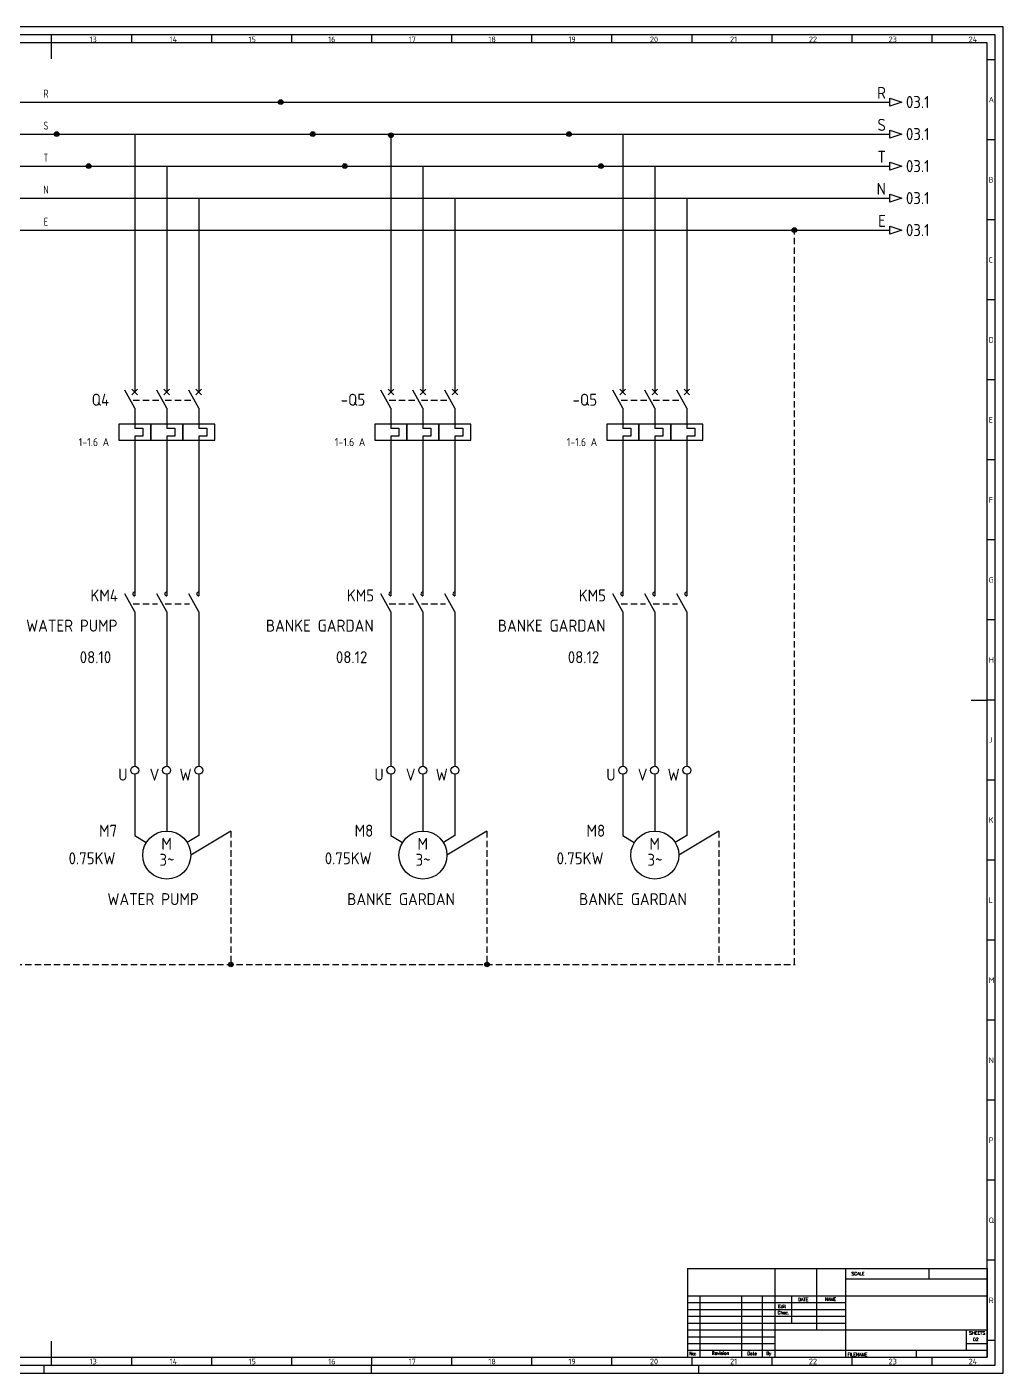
# Model space of a CAD drawing. Header units: millimetres. Extents: x 25 to 1214, y 218 to 1059.
# Drawn here: x 604 to 1214, y 218 to 1059 of the extents above; entities that cross this region are included whole.
import ezdxf
from ezdxf.enums import TextEntityAlignment as Align

# ---------------------------------------------------------------- set-up
doc = ezdxf.new("R2010")
doc.units = ezdxf.units.MM
doc.header["$LTSCALE"] = 8
doc.linetypes.add('DASHED', pattern=[0.75, 0.5, -0.25])
for name, color, linetype in [('025', 1, 'Continuous'), ('035', 5, 'Continuous'), ('07', 7, 'Continuous'), ('DESC', 1, 'Continuous'), ('DESCCHILD', 20, 'Continuous'), ('LINK', 9, 'DASHED'), ('MISC', 2, 'Continuous'), ('RED_1.5mm^2', 1, 'Continuous'), ('RED_2.5mm^2', 1, 'Continuous'), ('SYMS', 7, 'Continuous'), ('TAGS', 51, 'Continuous'), ('TERMS', 4, 'Continuous'), ('WIRENO', 70, 'Continuous'), ('WIREREF', 61, 'Continuous'), ('XREF', 7, 'Continuous'), ('XREFCHILD', 134, 'Continuous')]:
    doc.layers.add(name, color=color, linetype=linetype)
doc.styles.add('ISO Proportional', font='isocp.shx')
doc.styles.add('WD', font='romans.shx')
doc.styles.add('WD_IEC', font='isocp2.shx', dxfattribs={"width": 0.9, "height": 4})

# ---------------------------------------------------------------- blocks, each defined once
blk = doc.blocks.new('IEC_border_a0')
at = {"layer": '035', "color": 0}
for p, q in [((1189, 841), (0, 841)), ((594.5, 836), (594.5, 831)), ((644.5, 836), (644.5, 831)), ((694.5, 836), (694.5, 831)), ((744.5, 836), (744.5, 831)), ((794.5, 836), (794.5, 831)), ((844.5, 836), (844.5, 831)), ((894.5, 836), (894.5, 831)), ((944.5, 836), (944.5, 831)), ((994.5, 836), (994.5, 831)), ((1044.5, 836), (1044.5, 831)), ((1094.5, 836), (1094.5, 831)), ((1144.5, 836), (1144.5, 831)), ((1189, 0), (1189, 841)), ((1183.97, 820.54), (1178.98, 820.54)), ((1183.97, 770.54), (1178.98, 770.54)), ((1183.97, 720.54), (1178.98, 720.54)), ((1183.97, 670.54), (1178.98, 670.54)), ((1183.97, 620.54), (1178.98, 620.54)), ((1183.98, 570.5), (1179, 570.5)), ((1183.98, 520.5), (1178.98, 520.5)), ((1183.98, 470.5), (1179, 470.5)), ((1183.98, 420.5), (1179, 420.5)), ((1183.98, 420.5), (1179, 420.5)), ((1183.98, 370.5), (1179, 370.5)), ((1183.98, 320.5), (1179, 320.5)), ((1184, 270.46), (1179.02, 270.46)), ((1184, 270.46), (1179.02, 270.46)), ((1184, 220.46), (1179.02, 220.46)), ((1184, 170.46), (1179.02, 170.46)), ((1184, 120.46), (1179.02, 120.46)), ((1184, 70.46), (1179.02, 70.46)), ((1184.02, 20.42), (1179.03, 20.42)), ((594.5, 10), (594.5, 5)), ((644.5, 10), (644.5, 5)), ((694.5, 10), (694.5, 5)), ((744.5, 10), (744.5, 5)), ((744.5, 10), (744.5, 5)), ((794.5, 10), (794.5, 5)), ((844.5, 10), (844.5, 5)), ((894.5, 10), (894.5, 5)), ((944.5, 10), (944.5, 5)), ((994.5, 10), (994.5, 5)), ((1044.5, 10), (1044.5, 5)), ((1094.5, 10), (1094.5, 5)), ((1144.5, 10), (1144.5, 5)), ((0, 0), (1189, 0)), ((590, 0), (590, 5)), ((794.5, 0), (794.5, 5)), ((999, 0), (999, 5))]:
    blk.add_line(p, q, dxfattribs=at)
blk.add_lwpolyline([(10, 10), (1179, 10), (1179, 831), (10, 831)], close=True, dxfattribs=at)
at = {"layer": '07', "color": 0}
for p, q in [((594.5, 831), (594.5, 821)), ((1169, 420.5), (1179, 420.5)), ((594.5, 20), (594.5, 10))]:
    blk.add_line(p, q, dxfattribs=at)
blk.add_lwpolyline([(5, 5), (1184, 5), (1184, 836), (5, 836)], close=True, dxfattribs=at)
at = {"layer": '035', "color": 0, "style": 'ISO Proportional'}
for s, p in [('13', (618.42, 831.5)), ('14', (668.46, 831.5)), ('15', (717.72, 831.5)), ('16', (767.49, 831.5)), ('17', (817.72, 831.5)), ('18', (867.49, 831.5)), ('19', (917.49, 831.5)), ('20', (968.42, 831.5)), ('21', (1018.46, 831.5)), ('22', (1067.72, 831.5)), ('23', (1117.49, 831.5)), ('24', (1167.49, 831.5)), ('A', (1179.98, 793.79)), ('B', (1179.98, 743.79)), ('C', (1179.98, 693.79)), ('D', (1179.98, 643.79)), ('E', (1180, 593.75)), ('F', (1180, 543.75)), ('G', (1180, 493.75)), ('H', (1180, 443.75)), ('J', (1180, 393.75)), ('K', (1180, 343.75)), ('L', (1180.02, 293.72)), ('M', (1180.02, 243.72)), ('N', (1180.02, 193.72)), ('P', (1180.02, 143.72)), ('Q', (1180.02, 93.72)), ('R', (1180.03, 43.68)), ('13', (618.42, 5.5)), ('14', (668.46, 5.5)), ('15', (717.72, 5.5)), ('16', (767.49, 5.5)), ('17', (817.72, 5.5)), ('18', (867.49, 5.5)), ('19', (917.49, 5.5)), ('20', (968.42, 5.5)), ('21', (1018.46, 5.5)), ('22', (1067.72, 5.5)), ('23', (1117.49, 5.5)), ('24', (1167.49, 5.5))]:
    blk.add_text(s, height=3.5, dxfattribs=at).set_placement(p)
blk = doc.blocks.new('IEC_tblock_a0')
at = {"layer": '035'}
for p, q in [((-106.6, 55.25), (-106.6, 17)), ((-36.4, 55.25), (-36.4, 48.88)), ((-88.4, 48.88), (0, 48.88)), ((-187.2, 34), (-88.4, 34)), ((-179.4, 38.25), (-179.4, 0)), ((-153.4, 38.25), (-153.4, 0)), ((-140.4, 38.25), (-140.4, 0)), ((-122.2, 38.25), (-122.2, 21.25)), ((-187.2, 29.75), (-88.4, 29.75)), ((-187.2, 25.5), (-88.4, 25.5)), ((-187.2, 21.25), (-88.4, 21.25)), ((-187.2, 17), (-132.6, 17)), ((-187.2, 12.75), (-132.6, 12.75)), ((-187.2, 8.5), (-132.6, 8.5)), ((-13, 8.5), (0, 8.5)), ((-187.2, 4.25), (0, 4.25)), ((-44.2, 4.25), (-44.2, 0))]:
    blk.add_line(p, q, dxfattribs=at)
at = {"layer": '07'}
for p, q in [((-187.2, 55.25), (0, 55.25)), ((-187.2, 55.25), (-187.2, 0)), ((-132.6, 55.25), (-132.6, 0)), ((-88.4, 55.25), (-88.4, 0)), ((0, 55.25), (0, 0)), ((-187.2, 38.25), (0, 38.25)), ((-132.6, 17), (0, 17)), ((-13, 17), (-13, 4.25)), ((-187.2, 0), (0, 0))]:
    blk.add_line(p, q, dxfattribs=at)
at = {"style": 'WD'}
for tag, p in [('SCALE', (-69.88, 51.07)), ('SH', (-8.74, 10.06)), ('FILENAME', (-68.15, 0.8))]:
    blk.add_attdef(tag, p, '', height=2, dxfattribs=at)
for tag, height, p in [('PROJDESC', 5, (-45.9, 29.2)), ('CKDATE', 2, (-114.85, 26.58)), ('EDDATE', 2, (-114.97, 30.8)), ('CKBY', 2, (-97.88, 26.3)), ('EDBY', 2, (-98.02, 30.86)), ('DWGDESC', 5, (-44.85, 19.72)), ('DWGNO', 3.5, (-48.54, 9.46))]:
    blk.add_attdef(tag, text='', height=height, dxfattribs=at).set_placement(p, align=Align.CENTER)
at = {"style": 'WD', "flags": 1}
blk.add_attdef('WD_TB', (-120.95, 11.91), '', height=2, dxfattribs=at)
at = {"layer": '025', "style": 'WD'}
for s, p in [('SCALE', (-80.57, 51.13)), ('NAME', (-97.74, 35.14)), ('No:', (-183.81, 1.19)), ('Revision', (-166.53, 1.47)), ('Date', (-146.79, 1.28)), ('By', (-136.33, 1.37))]:
    blk.add_text(s, height=2, dxfattribs=at).set_placement(p, align=Align.CENTER)
for s, p in [('DATE', (-118, 35)), ('Chec.', (-130.82, 26.72)), ('Edit', (-130.55, 30.72)), ('SHEETS', (-11.17, 14.05)), ('FILENAME', (-87.18, 0.61))]:
    blk.add_text(s, height=2, dxfattribs=at).set_placement(p)
blk = doc.blocks.new('WDDOT')
for radius in [0.72, 0.449, 0.223]:
    blk.add_circle((0, 0), radius)
blk = doc.blocks.new('VCB11TH')
for p, q in [((0, 7.5), (0, 2.5)), ((0, -2.5), (-3.12, 3.12)), ((-0.88, 3.38), (0.88, 1.62)), ((-0.88, 1.62), (0.88, 3.38)), ((0, -2.5), (0, -8.75)), ((0, -8.75), (2.5, -8.75)), ((0, -11.25), (0, -12.5)), ((2.5, -11.25), (0, -11.25)), ((0, -12.5), (0, -17.5)), ((2.5, -8.75), (2.5, -11.25))]:
    blk.add_line(p, q)
blk.add_lwpolyline([(-5, -7.5), (-5, -12.5), (5, -12.5), (5, -7.5)], close=True)
at = {"style": 'WD_IEC'}
for tag, p in [('INST', (-8, 5.25)), ('LOC', (-8, 1.75)), ('TAG1', (-8, -1.75)), ('RATING1', (-8, -6.35)), ('DESC1', (-8, -14.35)), ('DESC2', (-8, -17.85)), ('DESC3', (-8, -21.35))]:
    blk.add_attdef(tag, text='', height=2.5, dxfattribs=at).set_placement(p, align=Align.RIGHT)
blk.add_attdef('TERM01', text='', height=2, rotation=90, dxfattribs=at).set_placement((-1, 7.5), align=Align.RIGHT)
at = {"style": 'WD_IEC', "flags": 1}
for tag, p, height in [('X2TERM01', (0, 7.5), 0.32), ('MFG', (2.75, 6.5), 1.5), ('CAT', (2.75, 4), 1.5), ('X4LINK', (-2, 0), 0.32), ('X1LINK', (-0.5, 0), 0.32), ('COMMON', (-3.75, -8.75), 1), ('ASSYCODE', (1, -14), 1), ('FAMILY', (1, -15.5), 1), ('CATDESC', (1, -17), 1), ('X8TERM02', (0, -17.5), 0.32)]:
    blk.add_attdef(tag, p, '', height=height, dxfattribs=at)
at = {"lineweight": 15, "style": 'WD_IEC'}
blk.add_attdef('XREF', text='', height=2.5, dxfattribs=at).set_placement((-8, -10.35), align=Align.RIGHT)
at = {"style": 'WD_IEC'}
blk.add_attdef('TERM02', (-1, -17.5), '', height=2, rotation=90, dxfattribs=at)
blk = doc.blocks.new('VCB21TH')
for p, q in [((0, 7.5), (0, 2.5)), ((0, -2.5), (-3.12, 3.12)), ((-0.88, 3.38), (0.88, 1.62)), ((-0.88, 1.62), (0.88, 3.38)), ((0, -2.5), (0, -8.75)), ((0, -8.75), (2.5, -8.75)), ((0, -11.25), (0, -12.5)), ((2.5, -11.25), (0, -11.25)), ((0, -12.5), (0, -17.5)), ((2.5, -8.75), (2.5, -11.25))]:
    blk.add_line(p, q)
blk.add_lwpolyline([(-5, -7.5), (-5, -12.5), (5, -12.5), (5, -7.5)], close=True)
at = {"style": 'WD_IEC'}
for tag, p in [('INST', (-8, 5.25)), ('LOC', (-8, 1.75)), ('TAG2', (-8, -1.75)), ('DESC1', (-8, -14.35)), ('DESC2', (-8, -17.85)), ('DESC3', (-8, -21.35))]:
    blk.add_attdef(tag, text='', height=2.5, dxfattribs=at).set_placement(p, align=Align.RIGHT)
blk.add_attdef('TERM01', text='', height=2, rotation=90, dxfattribs=at).set_placement((-1, 7.5), align=Align.RIGHT)
at = {"style": 'WD_IEC', "flags": 1}
for tag, p, height in [('X2TERM01', (0, 7.5), 0.32), ('X4LINK', (-2, 0), 0.32), ('X1LINK', (-0.5, 0), 0.32), ('CONTACT', (-5, -7.5), 1), ('FAMILY', (1, -15.5), 1), ('X8TERM02', (0, -17.5), 0.32)]:
    blk.add_attdef(tag, p, '', height=height, dxfattribs=at)
blk.add_attdef('RATING1', text='', height=2.5, dxfattribs=at).set_placement((-8, -6.35), align=Align.RIGHT)
at = {"lineweight": 15, "style": 'WD_IEC'}
blk.add_attdef('XREF', text='', height=2.5, dxfattribs=at).set_placement((-8, -10.35), align=Align.RIGHT)
at = {"style": 'WD_IEC'}
blk.add_attdef('TERM02', (-1, -17.5), '', height=2, rotation=90, dxfattribs=at)
blk = doc.blocks.new('VMO14')
blk.add_line((20, 7.5), (7.5, 0))
blk.add_circle((0, 0), 7.5)
at = {"style": 'WD_IEC'}
for tag, p in [('INST', (-15.5, 12.75)), ('LOC', (-15.5, 9.25)), ('TAG1', (-15.5, 5.75)), ('DESC2', (-15.5, -2)), ('DESC1', (-15.5, 1.5)), ('DESC3', (-15.5, -5.5)), ('RATING1', (-15.5, -9)), ('RATING2', (-15.5, -12.5)), ('RATING3', (-15.5, -16))]:
    blk.add_attdef(tag, text='', height=2.5, dxfattribs=at).set_placement(p, align=Align.RIGHT)
blk.add_attdef('TERM02', (-0.81, 7.4), '', height=2, rotation=90, dxfattribs=at)
for tag, p in [('TERM04', (19, 10)), ('TERM01', (-7.47, 4.61)), ('TERM03', (9.66, 4.61))]:
    blk.add_attdef(tag, text='', height=2, rotation=90, dxfattribs=at).set_placement(p, align=Align.RIGHT)
at = {"style": 'WD_IEC', "flags": 1}
for tag, p, height in [('MFG', (22.75, 9), 1.5), ('X0TERM01', (-6.4, 3.9), 0.32), ('X2TERM02', (0, 7.5), 0.32), ('X0TERM03', (6.4, 3.9), 0.32), ('X2TERM04', (20, 7.5), 0.32), ('CAT', (22.75, 6.5), 1.5), ('X4LINK', (-7.5, 0), 0.32), ('X1LINK', (7.5, 0), 0.32), ('ASSYCODE', (1, -9), 1), ('FAMILY', (1, -10.5), 1), ('CATDESC', (1, -12), 1)]:
    blk.add_attdef(tag, p, '', height=height, dxfattribs=at)
at = {"style": 'WD_IEC'}
for tag, p in [('M', (-0.06, 1.67)), ('3~', (0.05, -3.33))]:
    blk.add_attdef(tag, text='', height=2.5, dxfattribs=at).set_placement(p, align=Align.CENTER)
at = {"lineweight": 15, "style": 'WD_IEC'}
blk.add_attdef('XREF', text='', height=2.5, dxfattribs=at).set_placement((-15.5, -19.5), align=Align.RIGHT)
blk = doc.blocks.new('VT0002')
blk.add_circle((0, 0), 1.25)
at = {"style": 'WD_IEC'}
for tag, p in [('INST', (-2.25, 6.5)), ('LOC', (-2.25, 3.5)), ('DESC1', (-2.25, -6.25)), ('DESC2', (-2.25, -9.25)), ('DESC3', (-2.25, -12.25))]:
    blk.add_attdef(tag, text='', height=2.5, dxfattribs=at).set_placement(p, align=Align.RIGHT)
at = {"style": 'WD_IEC', "flags": 1}
for tag, p, height in [('ASSYCODE', (2.75, 10.75), 1), ('CATDESC', (2.75, 9.25), 1), ('MFG', (2.75, 7.25), 1.5), ('CAT', (2.75, 4.75), 1.5), ('X4PIN01', (-1.25, 1), 0.25), ('X4TERM01', (-1.25, 0), 0.25), ('X4TERMDESC01', (-1.25, 0.5), 0.4), ('STRIPSEQ', (0, 0), 0.025), ('X2PIN01', (0, 2.25), 0.25), ('X2TERM01', (0, 1.25), 0.25), ('X8PIN01', (0, -0.25), 0.25), ('X2TERMDESC01', (0, 1.75), 0.4), ('X1PIN01', (1.25, 1), 0.25), ('X1TERM01', (1.25, 0), 0.25), ('X1TERMDESC01', (1.25, 0.5), 0.4), ('LINKTERM', (0, -0.04), 0.025), ('X8TERM01', (0, -1.25), 0.25), ('X8TERMDESC01', (0, -0.75), 0.4)]:
    blk.add_attdef(tag, p, '', height=height, dxfattribs=at)
at = {"style": 'WD_IEC', "flags": 8}
for tag, height, p in [('TAGSTRIP', 2.5, (-2.25, 0.5)), ('TERM01', 2, (-2.25, -3.25))]:
    blk.add_attdef(tag, text='', height=height, dxfattribs=at).set_placement(p, align=Align.RIGHT)
blk = doc.blocks.new('WD_WNH')
at = {"linetype": 'Continuous', "style": 'WD_IEC', "width": 0.8}
blk.add_attdef('WIRENO', text='', height=2.5, dxfattribs=at).set_placement((0, 0.75), align=Align.CENTER)
at = {"style": 'WD_IEC', "flags": 1}
for tag, p in [('W08USER', (0, 0.375)), ('W04USER', (0, 0.875)), ('W05USER', (0, 0.75)), ('W09USER', (0, 0.25)), ('W03USER', (0, 1)), ('W06USER', (0, 0.625)), ('W07USER', (0, 0.5)), ('W02USER', (0, 1.125)), ('W01USER', (0, 1.25)), ('W10USER', (0, 0.125))]:
    blk.add_attdef(tag, text='', height=0.08, dxfattribs=at).set_placement(p, align=Align.CENTER)
blk = doc.blocks.new('VMS21P')
for p, q in [((0, 7.5), (0, 2.5)), ((0, -2.5), (-3.12, 3.12)), ((0, -2.5), (0, -7.5))]:
    blk.add_line(p, q)
blk.add_arc((0, 3.12), 0.625, 90, 270)
at = {"style": 'WD_IEC'}
for tag, p in [('INST', (-5.25, 6.75)), ('LOC', (-5.25, 3.75)), ('TAG2', (-5.25, 0.75)), ('XREF', (-5.25, -3.75)), ('DESC2', (-5.25, -9.75)), ('DESC1', (-5.25, -6.75)), ('DESC3', (-5.25, -12.75))]:
    blk.add_attdef(tag, text='', height=2.5, dxfattribs=at).set_placement(p, align=Align.RIGHT)
blk.add_attdef('TERM01', text='', height=2, rotation=90, dxfattribs=at).set_placement((-1, 7.5), align=Align.RIGHT)
at = {"style": 'WD_IEC', "flags": 1}
for tag, p, height in [('X2TERM01', (0, 7.5), 0.32), ('X4LINK', (-2.91, 0), 0.32), ('X1LINK', (-0.5, 0), 0.32), ('CONTACT', (4, -3.5), 1), ('FAMILY', (4, -5), 1), ('X8TERM02', (0, -7.5), 0.32)]:
    blk.add_attdef(tag, p, '', height=height, dxfattribs=at)
at = {"style": 'WD_IEC'}
blk.add_attdef('TERM02', (-1, -7.5), '', height=2, rotation=90, dxfattribs=at)
blk = doc.blocks.new('HA1S1')
blk.add_lwpolyline([(0, 1.25), (3.75, 0), (0, -1.25)], close=True)
at = {"style": 'WD_IEC'}
for tag, height, flags, p in [('WIRENO', 2.5, 8, (-1.25, 1)), ('SIGCODE', 1, 1, (5, 1.8))]:
    blk.add_attdef(tag, text='', height=height, dxfattribs=dict(at, flags=flags)).set_placement(p, align=Align.RIGHT)
at = {"style": 'WD_IEC', "flags": 1}
blk.add_attdef('X4TERM01', (0, 0), '', height=0.32, dxfattribs=at)
at = {"style": 'WD_IEC'}
blk.add_attdef('XREF', text='', height=2.5, dxfattribs=at).set_placement((5, 0), align=Align.MIDDLE_LEFT)
blk.add_attdef('DESC1', text='', height=2.5, dxfattribs=at).set_placement((-1.25, -1), align=Align.TOP_RIGHT)

msp = doc.modelspace()

# ---------------------------------------------------------------- linework, layer by layer
at = {"layer": 'LINK', "color": 0}
for points in [[(670.65, 825.85), (687.65, 825.85)], [(690.65, 825.85), (707.65, 825.85)], [(830.65, 825.85), (847.65, 825.85)], [(850.65, 825.85), (867.65, 825.85)], [(975.49, 825.85), (992.49, 825.85)], [(995.49, 825.85), (1012.49, 825.85)], [(670.65, 698.55), (685.82, 698.55)], [(690.65, 698.55), (705.82, 698.55)], [(830.65, 698.55), (845.82, 698.55)], [(850.65, 698.55), (865.82, 698.55)], [(975.49, 698.55), (990.67, 698.55)], [(995.49, 698.55), (1010.67, 698.55)]]:
    msp.add_lwpolyline(points, dxfattribs=at)
at = {"layer": 'RED_1.5mm^2', "color": 0}
msp.add_line((88.8, 932.07), (1143.34, 932.07), dxfattribs=at)
at = {"layer": 'RED_2.5mm^2', "color": 0}
for p, q in [((88.8, 1012.07), (1143.34, 1012.07)), ((88.8, 992.07), (1143.34, 992.07)), ((671.65, 991.33), (671.65, 840.85)), ((831.65, 991.33), (831.65, 840.85)), ((976.49, 991.33), (976.49, 840.85)), ((88.8, 972.07), (1143.34, 972.07)), ((691.65, 971.33), (691.65, 840.85)), ((851.65, 971.33), (851.65, 840.85)), ((996.49, 971.33), (996.49, 840.85)), ((88.8, 952.07), (1143.34, 952.07)), ((711.65, 951.33), (711.65, 840.85)), ((871.65, 951.33), (871.65, 840.85)), ((1016.49, 951.33), (1016.49, 840.85)), ((671.65, 790.85), (671.65, 713.55)), ((691.65, 790.85), (691.65, 713.55)), ((711.65, 790.85), (711.65, 713.55)), ((831.65, 790.85), (831.65, 713.55)), ((851.65, 790.85), (851.65, 713.55)), ((871.65, 790.85), (871.65, 713.55)), ((976.49, 790.85), (976.49, 713.55)), ((996.49, 790.85), (996.49, 713.55)), ((1016.49, 790.85), (1016.49, 713.55)), ((671.65, 683.55), (671.65, 597.11)), ((691.65, 683.55), (691.65, 597.11)), ((711.65, 683.55), (711.65, 597.11)), ((831.65, 683.55), (831.65, 597.11)), ((851.65, 683.55), (851.65, 597.11)), ((871.65, 683.55), (871.65, 597.11)), ((976.49, 683.55), (976.49, 597.11)), ((996.49, 683.55), (996.49, 597.11)), ((1016.49, 683.55), (1016.49, 597.11)), ((671.65, 592.11), (671.65, 553.79)), ((691.65, 592.11), (691.65, 556.6)), ((711.65, 592.11), (711.65, 553.79)), ((831.65, 592.11), (831.65, 553.79)), ((851.65, 592.11), (851.65, 556.6)), ((871.65, 592.11), (871.65, 553.79)), ((976.49, 592.11), (976.49, 553.79)), ((996.49, 592.11), (996.49, 556.6)), ((1016.49, 592.11), (1016.49, 553.79)), ((671.65, 553.79), (678.84, 549.41)), ((711.65, 553.79), (704.45, 549.41)), ((831.65, 553.79), (838.84, 549.41)), ((871.65, 553.79), (864.45, 549.41)), ((976.49, 553.79), (983.69, 549.41)), ((1016.49, 553.79), (1009.3, 549.41))]:
    msp.add_line(p, q, dxfattribs=at)
at = {"layer": 'RED_2.5mm^2', "color": 0, "linetype": 'DASHED'}
for p, q in [((1083.69, 473.27), (1083.69, 932.07)), ((731.65, 556.6), (731.65, 473.27)), ((891.65, 556.6), (891.65, 473.27)), ((1036.49, 556.6), (1036.49, 473.27)), ((579.15, 473.27), (1084.25, 473.27))]:
    msp.add_line(p, q, dxfattribs=at)

# ---------------------------------------------------------------- block references
msp.add_blockref('IEC_border_a0', (25.01, 218))
ref = msp.add_blockref('IEC_tblock_a0', (1204.01, 228))
ref.add_attrib('SH', '02', (1195.27, 238.07), dxfattribs={"height": 2, "style": 'WD'})
at = {"layer": 'SYMS', "color": 0}
ref = msp.add_blockref('HA1S1', (1143.34, 1012.07), dxfattribs=dict(at, xscale=2, yscale=2, zscale=2))
ref.add_attrib('XREF', '03.1', dxfattribs={"layer": 'XREF', "height": 7.5, "style": 'WD_IEC'}).set_placement((1153.34, 1012.07), align=Align.MIDDLE_LEFT)
ref.add_attrib('WIRENO', 'R', dxfattribs={"layer": 'WIREREF', "height": 7.5, "style": 'WD_IEC', "flags": 8}).set_placement((1140.84, 1014.07), align=Align.RIGHT)
at = {"layer": 'SYMS', "color": 0, "xscale": 2, "yscale": 2, "zscale": 2}
for name, p in [('WDDOT', (762.84, 1012.07)), ('WDDOT', (622.84, 992.07)), ('WDDOT', (782.84, 992.07)), ('WDDOT', (831.65, 991.33)), ('WDDOT', (942.84, 992.07)), ('WDDOT', (642.84, 972.07)), ('WDDOT', (802.84, 972.07)), ('WDDOT', (962.84, 972.07)), ('WDDOT', (1083.69, 932.07)), ('VCB21TH', (691.65, 825.85)), ('VCB21TH', (711.65, 825.85)), ('VCB21TH', (851.65, 825.85)), ('VCB21TH', (871.65, 825.85)), ('VCB21TH', (996.49, 825.85)), ('VCB21TH', (1016.49, 825.85)), ('VMS21P', (691.65, 698.55)), ('VMS21P', (711.65, 698.55)), ('VMS21P', (851.65, 698.55)), ('VMS21P', (871.65, 698.55)), ('VMS21P', (996.49, 698.55)), ('VMS21P', (1016.49, 698.55))]:
    msp.add_blockref(name, p, dxfattribs=at)
at = {"layer": 'SYMS', "color": 0}
ref = msp.add_blockref('HA1S1', (1143.34, 992.07), dxfattribs=dict(at, xscale=2, yscale=2, zscale=2))
ref.add_attrib('XREF', '03.1', dxfattribs={"layer": 'XREF', "height": 7.5, "style": 'WD_IEC'}).set_placement((1153.34, 992.07), align=Align.MIDDLE_LEFT)
ref.add_attrib('WIRENO', 'S', dxfattribs={"layer": 'WIREREF', "height": 7.5, "style": 'WD_IEC', "flags": 8}).set_placement((1140.84, 994.07), align=Align.RIGHT)
ref = msp.add_blockref('HA1S1', (1143.34, 972.07), dxfattribs=dict(at, xscale=2, yscale=2, zscale=2))
ref.add_attrib('XREF', '03.1', dxfattribs={"layer": 'XREF', "height": 7.5, "style": 'WD_IEC'}).set_placement((1153.34, 972.07), align=Align.MIDDLE_LEFT)
ref.add_attrib('WIRENO', 'T', dxfattribs={"layer": 'WIREREF', "height": 7.5, "style": 'WD_IEC', "flags": 8}).set_placement((1140.84, 974.07), align=Align.RIGHT)
ref = msp.add_blockref('HA1S1', (1143.34, 952.07), dxfattribs=dict(at, xscale=2, yscale=2, zscale=2))
ref.add_attrib('XREF', '03.1', dxfattribs={"layer": 'XREF', "height": 7.5, "style": 'WD_IEC'}).set_placement((1153.34, 952.07), align=Align.MIDDLE_LEFT)
ref.add_attrib('WIRENO', 'N', dxfattribs={"layer": 'WIREREF', "height": 7.5, "style": 'WD_IEC', "flags": 8}).set_placement((1140.84, 954.07), align=Align.RIGHT)
ref = msp.add_blockref('HA1S1', (1143.34, 932.07), dxfattribs=dict(at, xscale=2, yscale=2, zscale=2))
ref.add_attrib('XREF', '03.1', dxfattribs={"layer": 'XREF', "height": 7.5, "style": 'WD_IEC'}).set_placement((1153.34, 932.07), align=Align.MIDDLE_LEFT)
ref.add_attrib('WIRENO', 'E', dxfattribs={"layer": 'WIREREF', "height": 7.5, "style": 'WD_IEC', "flags": 8}).set_placement((1140.84, 934.07), align=Align.RIGHT)
ref = msp.add_blockref('VCB11TH', (671.65, 825.85), dxfattribs=dict(at, xscale=2, yscale=2, zscale=2))
ref.add_attrib('DESC1', '1-1.6 A', dxfattribs={"layer": 'DESC', "height": 5, "style": 'WD_IEC'}).set_placement((655.65, 797.15), align=Align.RIGHT)
ref.add_attrib('TAG1', 'Q4', dxfattribs={"layer": 'TAGS', "height": 7.5, "style": 'WD_IEC'}).set_placement((655.65, 822.35), align=Align.RIGHT)
ref = msp.add_blockref('VCB11TH', (831.65, 825.85), dxfattribs=dict(at, xscale=2, yscale=2, zscale=2))
ref.add_attrib('DESC1', '1-1.6 A', dxfattribs={"layer": 'DESC', "height": 5, "style": 'WD_IEC'}).set_placement((815.65, 797.15), align=Align.RIGHT)
ref.add_attrib('TAG1', '-Q5', dxfattribs={"layer": 'TAGS', "height": 7.5, "style": 'WD_IEC'}).set_placement((815.65, 822.35), align=Align.RIGHT)
ref = msp.add_blockref('VCB11TH', (976.49, 825.85), dxfattribs=dict(at, xscale=2, yscale=2, zscale=2))
ref.add_attrib('DESC1', '1-1.6 A', dxfattribs={"layer": 'DESC', "height": 5, "style": 'WD_IEC'}).set_placement((960.49, 797.15), align=Align.RIGHT)
ref.add_attrib('TAG1', '-Q5', dxfattribs={"layer": 'TAGS', "height": 7.5, "style": 'WD_IEC'}).set_placement((960.49, 822.35), align=Align.RIGHT)
ref = msp.add_blockref('VMS21P', (671.65, 698.55), dxfattribs=dict(at, xscale=2, yscale=2, zscale=2))
ref.add_attrib('XREF', '08.10', dxfattribs={"layer": 'XREFCHILD', "height": 7.5, "style": 'WD_IEC'}).set_placement((656.94, 661.49), align=Align.RIGHT)
ref.add_attrib('DESC1', 'WATER PUMP', dxfattribs={"layer": 'DESCCHILD', "height": 7.5, "style": 'WD_IEC'}).set_placement((660.88, 681.2), align=Align.RIGHT)
ref.add_attrib('TAG2', 'KM4', dxfattribs={"layer": 'TAGS', "height": 7.5, "style": 'WD_IEC'}).set_placement((661.15, 700.05), align=Align.RIGHT)
ref = msp.add_blockref('VMS21P', (831.65, 698.55), dxfattribs=dict(at, xscale=2, yscale=2, zscale=2))
ref.add_attrib('XREF', '08.12', dxfattribs={"layer": 'XREFCHILD', "height": 7.5, "style": 'WD_IEC'}).set_placement((816.94, 661.49), align=Align.RIGHT)
ref.add_attrib('DESC1', 'BANKE GARDAN', dxfattribs={"layer": 'DESCCHILD', "height": 7.5, "style": 'WD_IEC'}).set_placement((820.88, 681.2), align=Align.RIGHT)
ref.add_attrib('TAG2', 'KM5', dxfattribs={"layer": 'TAGS', "height": 7.5, "style": 'WD_IEC'}).set_placement((821.15, 700.05), align=Align.RIGHT)
ref = msp.add_blockref('VMS21P', (976.49, 698.55), dxfattribs=dict(at, xscale=2, yscale=2, zscale=2))
ref.add_attrib('XREF', '08.12', dxfattribs={"layer": 'XREFCHILD', "height": 7.5, "style": 'WD_IEC'}).set_placement((961.78, 661.49), align=Align.RIGHT)
ref.add_attrib('DESC1', 'BANKE GARDAN', dxfattribs={"layer": 'DESCCHILD', "height": 7.5, "style": 'WD_IEC'}).set_placement((965.72, 681.2), align=Align.RIGHT)
ref.add_attrib('TAG2', 'KM5', dxfattribs={"layer": 'TAGS', "height": 7.5, "style": 'WD_IEC'}).set_placement((965.99, 700.05), align=Align.RIGHT)
ref = msp.add_blockref('VT0002', (671.63, 594.61), dxfattribs=dict(at, xscale=2, yscale=2, zscale=2))
ref.add_attrib('TERM01', 'U', dxfattribs={"layer": 'TERMS', "height": 7.5, "style": 'WD_IEC', "flags": 8}).set_placement((667.13, 588.11), align=Align.RIGHT)
ref = msp.add_blockref('VT0002', (691.52, 594.61), dxfattribs=dict(at, xscale=2, yscale=2, zscale=2))
ref.add_attrib('TERM01', 'V', dxfattribs={"layer": 'TERMS', "height": 7.5, "style": 'WD_IEC', "flags": 8}).set_placement((687.02, 588.11), align=Align.RIGHT)
ref = msp.add_blockref('VT0002', (711.65, 594.61), dxfattribs=dict(at, xscale=2, yscale=2, zscale=2))
ref.add_attrib('TERM01', 'W', dxfattribs={"layer": 'TERMS', "height": 7.5, "style": 'WD_IEC', "flags": 8}).set_placement((707.15, 588.11), align=Align.RIGHT)
ref = msp.add_blockref('VT0002', (831.63, 594.61), dxfattribs=dict(at, xscale=2, yscale=2, zscale=2))
ref.add_attrib('TERM01', 'U', dxfattribs={"layer": 'TERMS', "height": 7.5, "style": 'WD_IEC', "flags": 8}).set_placement((827.13, 588.11), align=Align.RIGHT)
ref = msp.add_blockref('VT0002', (851.52, 594.61), dxfattribs=dict(at, xscale=2, yscale=2, zscale=2))
ref.add_attrib('TERM01', 'V', dxfattribs={"layer": 'TERMS', "height": 7.5, "style": 'WD_IEC', "flags": 8}).set_placement((847.02, 588.11), align=Align.RIGHT)
ref = msp.add_blockref('VT0002', (871.65, 594.61), dxfattribs=dict(at, xscale=2, yscale=2, zscale=2))
ref.add_attrib('TERM01', 'W', dxfattribs={"layer": 'TERMS', "height": 7.5, "style": 'WD_IEC', "flags": 8}).set_placement((867.15, 588.11), align=Align.RIGHT)
ref = msp.add_blockref('VT0002', (976.48, 594.61), dxfattribs=dict(at, xscale=2, yscale=2, zscale=2))
ref.add_attrib('TERM01', 'U', dxfattribs={"layer": 'TERMS', "height": 7.5, "style": 'WD_IEC', "flags": 8}).set_placement((971.98, 588.11), align=Align.RIGHT)
ref = msp.add_blockref('VT0002', (996.37, 594.61), dxfattribs=dict(at, xscale=2, yscale=2, zscale=2))
ref.add_attrib('TERM01', 'V', dxfattribs={"layer": 'TERMS', "height": 7.5, "style": 'WD_IEC', "flags": 8}).set_placement((991.87, 588.11), align=Align.RIGHT)
ref = msp.add_blockref('VT0002', (1016.49, 594.61), dxfattribs=dict(at, xscale=2, yscale=2, zscale=2))
ref.add_attrib('TERM01', 'W', dxfattribs={"layer": 'TERMS', "height": 7.5, "style": 'WD_IEC', "flags": 8}).set_placement((1011.99, 588.11), align=Align.RIGHT)
ref = msp.add_blockref('VMO14', (691.65, 541.6), dxfattribs=dict(at, xscale=2, yscale=2, zscale=2))
ref.add_attrib('M', 'M', dxfattribs={"layer": 'MISC', "height": 7.5, "style": 'WD_IEC'}).set_placement((691.53, 544.93), align=Align.CENTER)
ref.add_attrib('3~', '3~', dxfattribs={"layer": 'MISC', "height": 7.5, "style": 'WD_IEC'}).set_placement((691.74, 534.93), align=Align.CENTER)
ref.add_attrib('DESC2', 'WATER PUMP', dxfattribs={"layer": 'DESC', "height": 7.5, "style": 'WD_IEC'}).set_placement((711.63, 510.34), align=Align.RIGHT)
ref.add_attrib('DESC1', '0.75KW', dxfattribs={"layer": 'DESC', "height": 7.5, "style": 'WD_IEC'}).set_placement((659.62, 535.85), align=Align.RIGHT)
ref.add_attrib('TAG1', 'M7', dxfattribs={"layer": 'TAGS', "height": 7.5, "style": 'WD_IEC'}).set_placement((660.65, 553.1), align=Align.RIGHT)
ref = msp.add_blockref('VMO14', (851.65, 541.6), dxfattribs=dict(at, xscale=2, yscale=2, zscale=2))
ref.add_attrib('M', 'M', dxfattribs={"layer": 'MISC', "height": 7.5, "style": 'WD_IEC'}).set_placement((851.53, 544.93), align=Align.CENTER)
ref.add_attrib('3~', '3~', dxfattribs={"layer": 'MISC', "height": 7.5, "style": 'WD_IEC'}).set_placement((851.74, 534.93), align=Align.CENTER)
ref.add_attrib('DESC2', 'BANKE GARDAN', dxfattribs={"layer": 'DESC', "height": 7.5, "style": 'WD_IEC'}).set_placement((871.63, 510.34), align=Align.RIGHT)
ref.add_attrib('DESC1', '0.75KW', dxfattribs={"layer": 'DESC', "height": 7.5, "style": 'WD_IEC'}).set_placement((819.62, 535.85), align=Align.RIGHT)
ref.add_attrib('TAG1', 'M8', dxfattribs={"layer": 'TAGS', "height": 7.5, "style": 'WD_IEC'}).set_placement((820.65, 553.1), align=Align.RIGHT)
ref = msp.add_blockref('VMO14', (996.49, 541.6), dxfattribs=dict(at, xscale=2, yscale=2, zscale=2))
ref.add_attrib('M', 'M', dxfattribs={"layer": 'MISC', "height": 7.5, "style": 'WD_IEC'}).set_placement((996.38, 544.93), align=Align.CENTER)
ref.add_attrib('3~', '3~', dxfattribs={"layer": 'MISC', "height": 7.5, "style": 'WD_IEC'}).set_placement((996.58, 534.93), align=Align.CENTER)
ref.add_attrib('DESC2', 'BANKE GARDAN', dxfattribs={"layer": 'DESC', "height": 7.5, "style": 'WD_IEC'}).set_placement((1016.48, 510.34), align=Align.RIGHT)
ref.add_attrib('DESC1', '0.75KW', dxfattribs={"layer": 'DESC', "height": 7.5, "style": 'WD_IEC'}).set_placement((964.46, 535.85), align=Align.RIGHT)
ref.add_attrib('TAG1', 'M8', dxfattribs={"layer": 'TAGS', "height": 7.5, "style": 'WD_IEC'}).set_placement((965.49, 553.1), align=Align.RIGHT)
at = {"layer": 'SYMS', "color": 0, "linetype": 'DASHED', "xscale": 2, "yscale": 2, "zscale": 2}
for p in [(731.65, 473.27), (891.65, 473.27)]:
    msp.add_blockref('WDDOT', p, dxfattribs=at)
at = {"layer": 'WIRENO', "color": 0}
ref = msp.add_blockref('WD_WNH', (616.07, 1012.07), dxfattribs=dict(at, xscale=2, yscale=2, zscale=2))
ref.add_attrib('WIRENO', 'R', dxfattribs={"linetype": 'Continuous', "height": 5, "style": 'WD_IEC', "width": 0.8}).set_placement((616.18, 1014.84), align=Align.CENTER)
ref = msp.add_blockref('WD_WNH', (616.07, 992.07), dxfattribs=dict(at, xscale=2, yscale=2, zscale=2))
ref.add_attrib('WIRENO', 'S', dxfattribs={"linetype": 'Continuous', "height": 5, "style": 'WD_IEC', "width": 0.8}).set_placement((616.18, 994.84), align=Align.CENTER)
ref = msp.add_blockref('WD_WNH', (616.07, 972.07), dxfattribs=dict(at, xscale=2, yscale=2, zscale=2))
ref.add_attrib('WIRENO', 'T', dxfattribs={"linetype": 'Continuous', "height": 5, "style": 'WD_IEC', "width": 0.8}).set_placement((616.18, 974.84), align=Align.CENTER)
ref = msp.add_blockref('WD_WNH', (616.07, 952.07), dxfattribs=dict(at, xscale=2, yscale=2, zscale=2))
ref.add_attrib('WIRENO', 'N', dxfattribs={"linetype": 'Continuous', "height": 5, "style": 'WD_IEC', "width": 0.8}).set_placement((616.18, 954.84), align=Align.CENTER)
ref = msp.add_blockref('WD_WNH', (616.07, 932.07), dxfattribs=dict(at, xscale=2, yscale=2, zscale=2))
ref.add_attrib('WIRENO', 'E', dxfattribs={"linetype": 'Continuous', "height": 5, "style": 'WD_IEC', "width": 0.8}).set_placement((616.18, 934.84), align=Align.CENTER)

doc.saveas('drawing.dxf')
